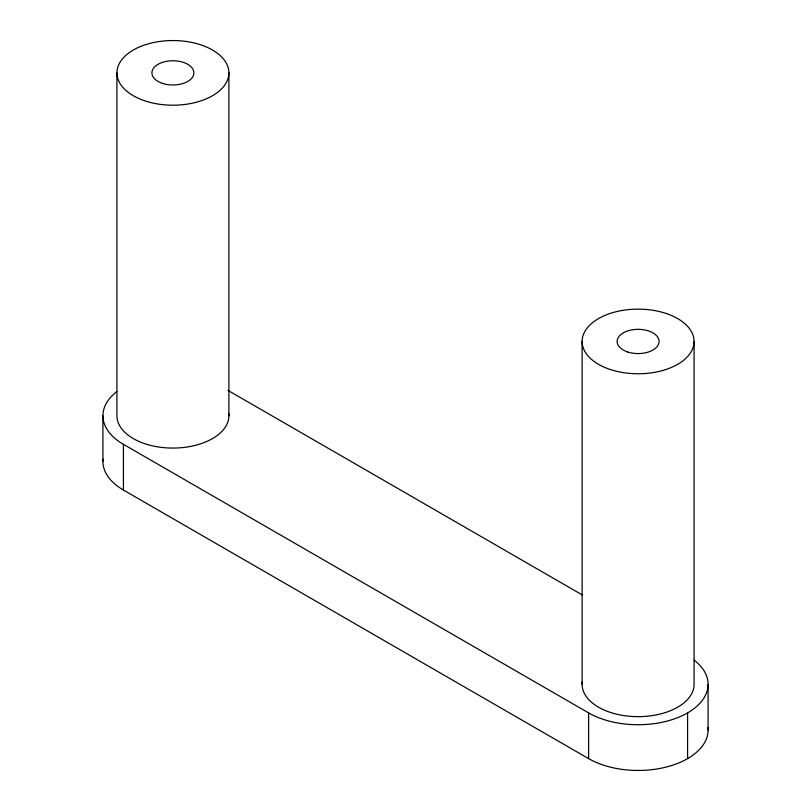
<?xml version="1.0" encoding="UTF-8"?>
<svg xmlns="http://www.w3.org/2000/svg" width="811" height="811" viewBox="0 0 811 811"><rect width="100%" height="100%" fill="white"/><g stroke="black" fill="none" stroke-linecap="round" stroke-linejoin="round"><path stroke-width="1.22" d="M227.881 390.344L582.257 594.939M116.875 391.531A69.989 40.408 0 0 0 123.414 444.316L588.614 712.899A69.989 40.408 0 0 0 683.926 714.866A69.989 40.408 0 0 0 694.125 660.113M103.027 459.127A69.989 40.408 0 0 0 123.414 490.037L588.614 758.62A69.989 40.408 0 0 0 666.743 766.912A69.989 40.408 0 0 0 707.973 727.7M708.084 684.322L708.084 730.042M694.084 341.451A55.989 32.328 0 0 1 610.105 369.451A55.989 32.328 0 0 1 610.105 313.462A55.989 32.328 0 0 1 694.084 341.451L694.084 684.322A55.989 32.328 0 0 1 636.017 716.63A55.989 32.328 0 0 1 582.268 681.919M687.586 712.899L687.586 758.62M588.614 712.899L588.614 758.62M582.105 341.451L582.105 684.322M228.895 72.878A55.989 32.328 0 0 1 144.905 100.868A55.989 32.328 0 0 1 144.905 44.879A55.989 32.328 0 0 1 228.895 72.878L228.895 415.749M123.414 444.316L123.414 490.037M116.916 72.878L116.916 415.749A55.989 32.328 0 0 0 174.983 448.047A55.989 32.328 0 0 0 228.732 413.336M102.916 415.749L102.916 461.459M627.602 351.954A20.995 12.124 0 0 0 659.1 341.451A20.995 12.124 0 0 0 627.602 330.959A20.995 12.124 0 0 0 627.602 351.954M162.403 83.371A20.995 12.124 0 0 0 193.9 72.878A20.995 12.124 0 0 0 162.403 62.376A20.995 12.124 0 0 0 162.403 83.371"/></g></svg>
